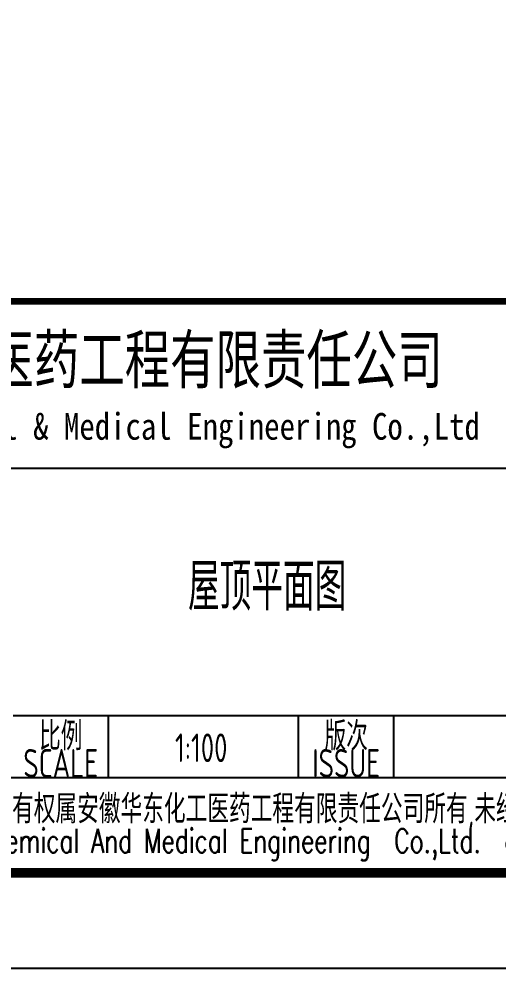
# Model space of a CAD drawing. Extents: x 4414382 to 4540065, y -615151 to -235742.
# Drawn here: x 4518623 to 4523658, y -485691 to -475725 of the extents above; entities that cross this region are included whole.
import ezdxf
from ezdxf.enums import TextEntityAlignment as Align

# ---------------------------------------------------------------- set-up
doc = ezdxf.new("R2010")
doc.units = 0
doc.header["$LTSCALE"] = 1000
doc.header["$MEASUREMENT"] = 0
doc.layers.get('0').update_dxf_attribs({"linetype": 'CONTINUOUS'})
doc.layers.add('PUB_TITLE', color=4, linetype='CONTINUOUS')
doc.styles.add('AHD', font='sceie.shx', dxfattribs={"width": 0.7, "bigfont": 'sceic.shx'})
doc.styles.add('ECEC_TQ', font='txt_l.shx', dxfattribs={"bigfont": 'hztxt_l.shx'})
doc.styles.add('sceie', font='sceie.shx', dxfattribs={"bigfont": 'sceic.shx'})
doc.styles.add('宋体', font='', dxfattribs={"width": 0.7})
doc.styles.get('宋体').set_extended_font_data('SimSun')

msp = doc.modelspace()

# ---------------------------------------------------------------- linework, layer by layer
for p, q in [((4513062.2, -480440.7), (4524062.2, -480440.7)), ((4518562.2, -483040.7), (4531062.2, -483040.7)), ((4519562.2, -483690.7), (4519562.2, -483040.7)), ((4521562.2, -483690.7), (4521562.2, -483040.7)), ((4522562.2, -483690.7), (4522562.2, -483040.7)), ((4513062.2, -483690.7), (4531062.2, -483690.7)), ((4513062.2, -484690.7), (4531062.2, -484690.7))]:
    msp.add_line(p, q)
at = {"const_width": 70}
msp.add_lwpolyline([(4531062.2, -478690.7), (4513062.2, -478690.7)], dxfattribs=at)
at = {"layer": 'PUB_TITLE', "color": 4}
msp.add_lwpolyline([(4447962.2, -485690.7), (4532062.2, -485690.7), (4532062.2, -426290.7), (4447962.2, -426290.7)], close=True, dxfattribs=at)
at = {"layer": 'PUB_TITLE', "color": 4, "const_width": 100}
msp.add_lwpolyline([(4450462.2, -484690.7), (4531062.2, -484690.7), (4531062.2, -427290.7), (4450462.2, -427290.7)], close=True, dxfattribs=at)

# ---------------------------------------------------------------- texts
for s, height, style, width, p in [('安徽华东化工医药工程有限责任公司', 500, '宋体', 0.7, (4519257.1, -479290.7)), ('Anhui Huadong Chemical & Medical Engineering Co.,Ltd', 280, '宋体', 0.85, (4519257.1, -480040.7)), ('屋顶平面图', 500, 'AHD', 0.7, (4521231.1, -481674.8)), ('比例', 300, 'sceie', 0.8, (4519062.2, -483240.7)), ('版次', 300, 'sceie', 0.8, (4522062.2, -483240.7)), ('1:100', 300, 'sceie', 0.8, (4520538.1, -483377.7)), ('SCALE', 300, 'sceie', 0.8, (4519062.2, -483540.7)), ('ISSUE', 300, 'sceie', 0.8, (4522062.2, -483540.7)), ('本文件专有权属安徽华东化工医药工程有限责任公司所有,未经许可不得复制或转让给第三方', 300, 'sceie', 0.8, (4522233.3, -484039.7)), ('The proprietary right of this document belongs to Anhui Huadong Chemical And Medical Engineering  Co.,Ltd.  and any replication or transfer to the 3rd. side is forbidden without its permission. ', 250, 'ECEC_TQ', 0.72, (4522062.2, -484390.7))]:
    msp.add_text(s, height=height, dxfattribs=dict(style=style, width=width)).set_placement(p, align=Align.MIDDLE)

doc.saveas('drawing.dxf')
